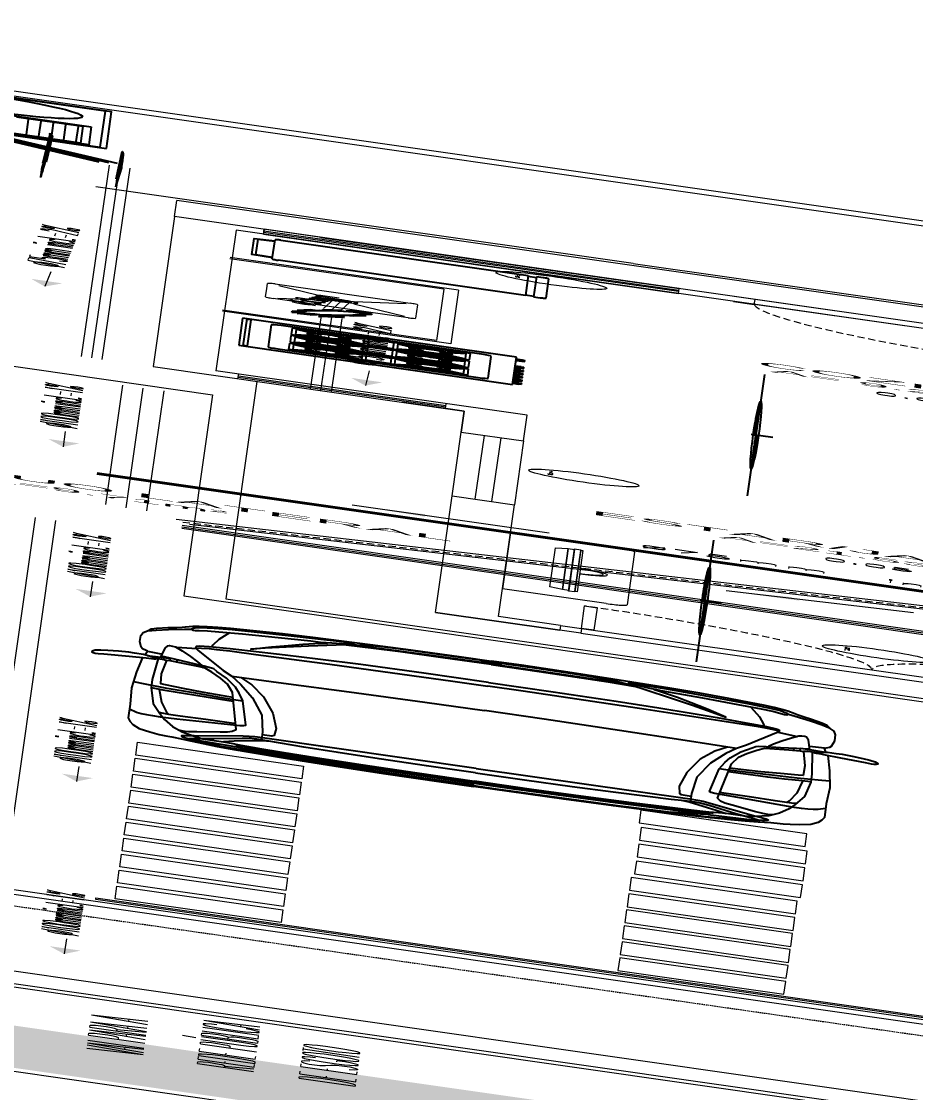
# Model space of a CAD drawing. Header units: millimetres. Extents: x -361192058 to 101130107379, y -14071650034 to 19218552450.
# Drawn here: x -135430.8 to -135304.1, y 44222.6 to 44374.5 of the extents above; entities that cross this region are included whole.
import ezdxf
from ezdxf.enums import TextEntityAlignment as Align

# ---------------------------------------------------------------- set-up
doc = ezdxf.new("R2010")
doc.units = ezdxf.units.MM
doc.header["$LTSCALE"] = 0.5
for name, pattern in [('CENTER2', [28.575, 19.05, -3.175, 3.175, -3.175]), ('HIDDEN', [0.375, 0.25, -0.125]), ('HIDDEN2', [0.1875, 0.125, -0.0625])]:
    doc.linetypes.add(name, pattern=pattern)
for name, color, linetype in [('02', 2, 'Continuous'), ('08', 8, 'Continuous'), ('ARCO', 7, 'HIDDEN2'), ('CONEXAO_ESGOTO', 7, 'Continuous'), ('DETALHE_CONEXAO_EG', 3, 'Continuous'), ('DIVERSOS', 4, 'Continuous'), ('ESQUADRIA', 3, 'Continuous'), ('ESQUADRIAS', 3, 'Continuous'), ('JANELAS_INTERNO', 2, 'Continuous'), ('MOBIL-I', 251, 'Continuous'), ('parede', 2, 'Continuous'), ('PISO', 8, 'Continuous'), ('PORTAS', 3, 'Continuous'), ('proj', 8, 'HIDDEN'), ('PROJEÇÃO', 8, 'HIDDEN2'), ('TEXTO2', 3, 'Continuous'), ('TUBULAÇÃO_ESGOTO', 6, 'Continuous'), ('TXT_0', 7, 'Continuous')]:
    doc.layers.add(name, color=color, linetype=linetype)
doc.styles.add('ADITIVOCAD', font='ROMANS.shx')
doc.styles.add('ROMANS', font='romans', dxfattribs={"height": 0.1})
doc.styles.add('SANSSERIF', font='sas_____.pfb', dxfattribs={"height": 1})
doc.styles.get("Standard").update_dxf_attribs({"font": 'txt.shx', "height": 0.12})

# ---------------------------------------------------------------- blocks, each defined once
blk = doc.blocks.new('top')
for points in [[(1324.7, 824.1), (1322.6, 845.5), (1324.1, 859.6), (1338.1, 883.9), (1359.5, 909.7), (1381.6, 926.7), (1409.7, 940), (1445.8, 946.6), (1473.1, 947.3), (1486.4, 943.6), (1493.1, 938.5), (1494.5, 931.8), (1484.2, 917.8), (1445.1, 857.3), (1421.5, 816.8), (1411.9, 810.1), (1410.8, 798.5), (1408.2, 795.7), (1399.1, 792.7), (1385.1, 794.7), (1367, 802.3), (1339.5, 814.8), (1324.7, 824.1)], [(585.6, 822.8), (509, 814.6), (457.4, 801.3), (396, 775.5), (350.6, 754.6), (321.3, 742.1), (291.3, 734.4), (243.8, 717), (212.2, 702.2), (186.4, 683.4), (163.3, 657.5), (141.7, 627.6), (108.9, 573.2), (76.1, 502.7), (52.4, 430.2), (21.6, 292.4), (7.7, 194.1), (0, 72), (0, 0)], [(1330.5, 820.5), (1210.6, 815.8), (1197.2, 819.4), (1155.1, 828.3), (1116.7, 831.9), (939.5, 837.3), (759.2, 837.1), (654.5, 832.6), (585.6, 822.8), (521.2, 802.2), (450.5, 773.6), (370.9, 736), (336, 719.1), (363.4, 715.3), (365.2, 709.9), (351.8, 701), (320.5, 681.3), (296.3, 653.6), (262.3, 597.2), (216.7, 511.4), (178.2, 433.6), (168.4, 410.3), (158.5, 396.9), (146.9, 383.5), (117.4, 360.2), (83.4, 331.6), (78, 330.7), (70, 332.5), (71.7, 339.7), (74.4, 366.5), (90.5, 417.5), (114.7, 481.9), (155.9, 570.4), (186.3, 623.2), (218.5, 666.1), (255.2, 699.2), (274.9, 705.4), (306.2, 715.3), (336, 719.1)], [(3057.7, 838.9), (3127.2, 821.5), (3147.1, 809.6), (3158, 796.7), (3162.9, 781.8), (3162.9, 763.9), (3150, 723.3), (3112.3, 632.9), (3082.5, 572.4), (3069.6, 563.5), (3048.8, 558.5), (2314.5, 573.7), (2088.9, 584.9), (1923.7, 596), (1692.7, 619.8), (1524.3, 645.2), (1460.7, 653.2), (1445.4, 659.3), (1417.5, 677.1), (1380.8, 711.7), (1336.2, 749.5), (1300.2, 781.2)], [(1426.7, 825.8), (1889.9, 835), (2403.5, 841.5), (2914.2, 838.9), (3336.5, 838.9), (3434.3, 833.8), (3520.6, 826), (3611.5, 809.1), (3673.3, 783.4), (3710.6, 760.2), (3723.5, 743.5), (3727.4, 729.4), (3731.2, 721.6), (3739, 713.9), (3772.4, 684.3), (3800.8, 653.4), (3825.2, 618.7), (3840.7, 587.8), (3861.3, 540.2), (3885.7, 454), (3906.3, 336.9), (3920.5, 217.2), (3930, 0)], [(2198.8, 838.9), (2219.8, 811.4), (2248.8, 761.4), (2278.5, 693.5), (2300.3, 630.2), (2310.5, 590.4), (2314.5, 573.7)], [(1210.6, 815.8), (1231.7, 779.6)], [(1339.5, 814.8), (1330.4, 781.9), (1332.8, 758.9)], [(1388.2, 794.2), (1388.7, 778.4), (1392.9, 773.7), (1405.6, 767.6)], [(1388.4, 788.2), (2055.6, 794.8), (2315.2, 794.8), (2786.9, 785), (3068.4, 765.5), (3232.7, 752.5), (3406.8, 731.4), (3532, 707), (3617.2, 674.1), (3650.7, 655.9), (3650.9, 605.9)], [(2308.5, 794.8), (2322.3, 766.3), (2336.8, 731.9), (2349.1, 691.9), (2360.2, 626.9), (2363.1, 596.3)], [(1330.4, 781.9), (1034.7, 775), (955.6, 769.8), (940.8, 765.5), (940.8, 758.5), (954.7, 750.7), (1046.8, 734.2), (1185.9, 712.5), (1313.6, 694.3), (1411.4, 682.9)], [(3484.3, 716.3), (3493.2, 709.4), (3495.1, 700.3), (3490.6, 691.9), (3458.6, 671.8), (3365.4, 617), (3333.3, 599.2), (3292.9, 588.4), (3218.1, 580.3), (2097.5, 601.3), (1866.8, 616), (1714.9, 634.5), (1569.2, 656.7), (1477.9, 674.1), (1460.3, 686.9), (1425.7, 731.8), (1405.6, 759.1), (1405.6, 767.6), (1844.1, 775.5), (2141.4, 774.5), (2156.9, 762.8), (2184.2, 720.1), (2214.3, 673.5), (2236.6, 618.1), (2243.5, 598.6)], [(2318, 775.1), (2711.1, 765.6), (2998.1, 750), (3046.7, 744.9)], [(3031, 768.1), (3042.3, 756.7), (3046.7, 744.9), (3046.7, 716.8), (3040.4, 655), (3032.3, 593.2), (3029.9, 583.8)], [(923.5, 700.4), (970.5, 747.9)], [(1405.6, 759.1), (1325.6, 758.9)], [(1343.6, 743.2), (1417.4, 743)], [(668.3, 0), (671.2, 156), (684.3, 307.6), (703.9, 410.8), (724.8, 489.2), (747, 551.9), (777.1, 621.2), (808, 671.5), (831.8, 695.3), (849.2, 702.6), (894.2, 703.6), (952.9, 697.1), (1464.5, 630.3), (1607.5, 608.3), (1587.7, 484), (1571.6, 325.7), (1556.9, 143.8), (1554.6, 0)], [(894.2, 703.6), (874.7, 689.7), (857.7, 670.8), (848.8, 653.1), (840.1, 621.1), (830.1, 559.1), (805.6, 381.2), (784.5, 84.7), (782.8, 0)], [(3362.3, 0), (3362.3, 514.7), (3366.5, 533.4), (3375.4, 546.8), (3393.3, 561.1), (3603, 676.8), (3642.8, 701.6), (3657.8, 706.9), (3667.5, 706.9), (3682.6, 705.1), (3706.5, 693.6), (3737.4, 668.9), (3790.5, 620.3), (3819.6, 593.8), (3839.1, 577.8), (3848.6, 569.4)], [(281.1, 628.3), (533.4, 651.7), (739.9, 663.8), (804.7, 666.1)], [(1411.4, 682.9), (1472.9, 677.8)], [(3501.2, 0), (3500.2, 118.2), (3494.8, 232.5), (3481.6, 331.3), (3462.3, 414.4), (3446.6, 470.9), (3432.2, 503.5), (3429.8, 527.5), (3433.4, 540.8), (3473.1, 562.5), (3603.2, 628.7), (3659.9, 661.2), (3698.4, 680.5), (3713.5, 688)], [(3763.4, 562.7), (3728.3, 676.2)], [(1607.5, 608.3), (1811.4, 584.7), (2173.6, 552), (2667.3, 524.3), (3185.4, 517.1), (3414.8, 517.1)], [(3435.8, 495.2), (3449.6, 514.1), (3498, 538.5), (3590.2, 580.9), (3650.9, 605.9), (3666.2, 587.4), (3682.1, 564), (3699.8, 522.2), (3717.7, 463.9), (3739.1, 378.4), (3753.3, 268.2), (3761.7, 138), (3761.7, 0)], [(3897.5, 0), (3896.9, 54.3), (3890.2, 224.3), (3876.5, 346.1), (3856.1, 444.4), (3833.6, 532.1), (3813.2, 595.4), (3809.6, 602.9)], [(25, 0), (25.9, 109.5), (31.8, 200.3), (39, 244.5), (50.2, 271.2), (63.8, 291.1), (82.8, 308.1), (126.5, 339.4), (200.4, 372.4), (346.6, 437.5), (474.8, 489.9), (601.3, 538.7), (691.6, 572.2), (528.4, 524.1), (411.9, 485.3), (307.9, 451.3), (206.6, 409.4), (169.2, 393.4)], [(1604, 586.4), (1781.8, 557.8), (2094, 526.2), (2562.6, 498.8), (3018.1, 485.8), (3235.9, 488.3), (3267.3, 493.3), (3267.3, 517.1)], [(3674.2, 575.7), (3698.1, 573.7), (3705.5, 570.7), (3721.5, 534.8), (3739.7, 477.6), (3755.3, 402.3), (3769.6, 326.9), (3778.7, 233.3), (3783.9, 155.4), (3783.9, 0)], [(3707.4, 566.3), (3747.8, 566), (3763.4, 562.7), (3781.2, 545), (3848.7, 473.2)], [(3763.4, 562.7), (3794.9, 439.7), (3812.5, 328), (3830.1, 95.9), (3832, 0)], [(3824.3, 499.1), (3779.1, 501.2)], [(87.8, 0), (92.6, 149), (103.5, 257.7), (113.7, 319.6), (119.5, 334.3)], [(113.7, 0), (114.5, 116.1), (121.5, 218.1), (132, 282.6), (146.6, 348.4)], [(585.6, -822.8), (509, -814.6), (457.4, -801.3), (396, -775.5), (350.6, -754.6), (321.3, -742.1), (291.3, -734.4), (243.8, -717), (212.2, -702.2), (186.4, -683.4), (163.3, -657.5), (141.7, -627.6), (108.9, -573.2), (76.1, -502.7), (52.4, -430.2), (21.6, -292.4), (7.7, -194.1), (0, -72), (0, 0)], [(25, 0), (25.9, -109.5), (31.8, -200.3), (39, -244.5), (50.2, -271.2), (63.8, -291.1), (82.8, -308.1), (126.5, -339.4), (200.4, -372.4), (346.6, -437.5), (474.8, -489.9), (601.3, -538.7), (691.6, -572.2), (528.4, -524.1), (411.9, -485.3), (307.9, -451.3), (206.6, -409.4), (169.2, -393.4)], [(87.8, 0), (92.6, -149), (103.5, -257.7), (113.7, -319.6), (119.5, -334.3)], [(113.7, 0), (114.5, -116.1), (121.5, -218.1), (132, -282.6), (146.6, -348.4)], [(668.3, 0), (671.2, -156), (684.3, -307.6), (703.9, -410.8), (724.8, -489.2), (747, -551.9), (777.1, -621.2), (808, -671.5), (831.8, -695.3), (849.2, -702.6), (894.2, -703.6), (952.9, -697.1), (1464.5, -630.3), (1607.5, -608.3), (1587.7, -484), (1571.6, -325.7), (1556.9, -143.8), (1554.6, 0)], [(894.2, -703.6), (874.7, -689.7), (857.7, -670.8), (848.8, -653.1), (840.1, -621.1), (830.1, -559.1), (805.6, -381.2), (784.5, -84.7), (782.8, 0)], [(1426.7, -825.8), (1889.9, -835), (2403.5, -841.5), (2914.2, -838.9), (3336.5, -838.9), (3434.3, -833.8), (3520.6, -826), (3611.5, -809.1), (3673.3, -783.4), (3710.6, -760.2), (3723.5, -743.5), (3727.4, -729.4), (3731.2, -721.6), (3739, -713.9), (3772.4, -684.3), (3800.8, -653.4), (3825.2, -618.7), (3840.7, -587.8), (3861.3, -540.2), (3885.7, -454), (3906.3, -336.9), (3920.5, -217.2), (3930, 0)], [(3362.3, 0), (3362.3, -514.7), (3366.5, -533.4), (3375.4, -546.8), (3393.3, -561.1), (3603, -676.8), (3642.8, -701.6), (3657.8, -706.9), (3667.5, -706.9), (3682.6, -705.1), (3706.5, -693.6), (3737.4, -668.9), (3790.5, -620.3), (3819.6, -593.8), (3839.1, -577.8), (3848.6, -569.4)], [(3501.2, 0), (3500.2, -118.2), (3494.8, -232.5), (3481.6, -331.3), (3462.3, -414.4), (3446.6, -470.9), (3432.2, -503.5), (3429.8, -527.5), (3433.4, -540.8), (3473.1, -562.5), (3603.2, -628.7), (3659.9, -661.2), (3698.4, -680.5), (3713.5, -688)], [(3435.8, -495.2), (3449.6, -514.1), (3498, -538.5), (3590.2, -580.9), (3650.9, -605.9), (3666.2, -587.4), (3682.1, -564), (3699.8, -522.2), (3717.7, -463.9), (3739.1, -378.4), (3753.3, -268.2), (3761.7, -138), (3761.7, 0)], [(3674.2, -575.7), (3698.1, -573.7), (3705.5, -570.7), (3721.5, -534.8), (3739.7, -477.6), (3755.3, -402.3), (3769.6, -326.9), (3778.7, -233.3), (3783.9, -155.4), (3783.9, 0)], [(3763.4, -562.7), (3794.9, -439.7), (3812.5, -328), (3830.1, -95.9), (3832, 0)], [(3897.5, 0), (3896.9, -54.3), (3890.2, -224.3), (3876.5, -346.1), (3856.1, -444.4), (3833.6, -532.1), (3813.2, -595.4), (3809.6, -602.9)], [(1330.5, -820.5), (1210.6, -815.8), (1197.2, -819.4), (1155.1, -828.3), (1116.7, -831.9), (939.5, -837.3), (759.2, -837.1), (654.5, -832.6), (585.6, -822.8), (521.2, -802.2), (450.5, -773.6), (370.9, -736), (336, -719.1), (363.4, -715.3), (365.2, -709.9), (351.8, -701), (320.5, -681.3), (296.3, -653.6), (262.3, -597.2), (216.7, -511.4), (178.2, -433.6), (168.4, -410.3), (158.5, -396.9), (146.9, -383.5), (117.4, -360.2), (83.4, -331.6), (78, -330.7), (70, -332.5), (71.7, -339.7), (74.4, -366.5), (90.5, -417.5), (114.7, -481.9), (155.9, -570.4), (186.3, -623.2), (218.5, -666.1), (255.2, -699.2), (274.9, -705.4), (306.2, -715.3), (336, -719.1)], [(3707.4, -566.3), (3747.8, -566), (3763.4, -562.7), (3781.2, -545), (3848.7, -473.2)], [(1604, -586.4), (1781.8, -557.8), (2094, -526.2), (2562.6, -498.8), (3018.1, -485.8), (3235.9, -488.3), (3267.3, -493.3), (3267.3, -517.1)], [(3824.3, -499.1), (3779.1, -501.2)], [(1607.5, -608.3), (1811.4, -584.7), (2173.6, -552), (2667.3, -524.3), (3185.4, -517.1), (3414.8, -517.1)], [(3057.7, -838.9), (3127.2, -821.5), (3147.1, -809.6), (3158, -796.7), (3162.9, -781.8), (3162.9, -763.9), (3150, -723.3), (3112.3, -632.9), (3082.5, -572.4), (3069.6, -563.5), (3048.8, -558.5), (2314.5, -573.7), (2088.9, -584.9), (1923.7, -596), (1692.7, -619.8), (1524.3, -645.2), (1460.7, -653.2), (1445.4, -659.3), (1417.5, -677.1), (1380.8, -711.7), (1336.2, -749.5), (1300.2, -781.2)], [(3484.3, -716.3), (3493.2, -709.4), (3495.1, -700.3), (3490.6, -691.9), (3458.6, -671.8), (3365.4, -617), (3333.3, -599.2), (3292.9, -588.4), (3218.1, -580.3), (2097.5, -601.3), (1866.8, -616), (1714.9, -634.5), (1569.2, -656.7), (1477.9, -674.1), (1460.3, -686.9), (1425.7, -731.8), (1405.6, -759.1), (1405.6, -767.6), (1844.1, -775.5), (2141.4, -774.5), (2156.9, -762.8), (2184.2, -720.1), (2214.3, -673.5), (2236.6, -618.1), (2243.5, -598.6)], [(2198.8, -838.9), (2219.8, -811.4), (2248.8, -761.4), (2278.5, -693.5), (2300.3, -630.2), (2310.5, -590.4), (2314.5, -573.7)], [(3031, -768.1), (3042.3, -756.7), (3046.7, -744.9), (3046.7, -716.8), (3040.4, -655), (3032.3, -593.2), (3029.9, -583.8)], [(3763.4, -562.7), (3728.3, -676.2)], [(1388.4, -788.2), (2055.6, -794.8), (2315.2, -794.8), (2786.9, -785), (3068.4, -765.5), (3232.7, -752.5), (3406.8, -731.4), (3532, -707), (3617.2, -674.1), (3650.7, -655.9), (3650.9, -605.9)], [(2308.5, -794.8), (2322.3, -766.3), (2336.8, -731.9), (2349.1, -691.9), (2360.2, -626.9), (2363.1, -596.3)], [(281.1, -628.3), (533.4, -651.7), (739.9, -663.8), (804.7, -666.1)], [(1330.4, -781.9), (1034.7, -775), (955.6, -769.8), (940.8, -765.5), (940.8, -758.5), (954.7, -750.7), (1046.8, -734.2), (1185.9, -712.5), (1313.6, -694.3), (1411.4, -682.9)], [(1411.4, -682.9), (1472.9, -677.8)], [(923.5, -700.4), (970.5, -747.9)], [(1405.6, -759.1), (1325.6, -758.9)], [(1339.5, -814.8), (1330.4, -781.9), (1332.8, -758.9)], [(1343.6, -743.2), (1417.4, -743)], [(2318, -775.1), (2711.1, -765.6), (2998.1, -750), (3046.7, -744.9)], [(1210.6, -815.8), (1231.7, -779.6)], [(1388.2, -794.2), (1388.7, -778.4), (1392.9, -773.7), (1405.6, -767.6)], [(1324.7, -824.1), (1322.6, -845.5), (1324.1, -859.6), (1338.1, -883.9), (1359.5, -909.7), (1381.6, -926.7), (1409.7, -940), (1445.8, -946.6), (1473.1, -947.3), (1486.4, -943.6), (1493.1, -938.5), (1494.5, -931.8), (1484.2, -917.8), (1445.1, -857.3), (1421.5, -816.8), (1411.9, -810.1), (1410.8, -798.5), (1408.2, -795.7), (1399.1, -792.7), (1385.1, -794.7), (1367, -802.3), (1339.5, -814.8), (1324.7, -824.1)]]:
    blk.add_lwpolyline(points)
for start, end in [(0, 180), (180, 0)]:
    blk.add_arc((56.9, 0), 23.5, start, end)
blk = doc.blocks.new('fiat')
at = {"color": 1}
blk.add_blockref('top', (-0.2, 0), dxfattribs=at)
blk = doc.blocks.new('ADC_MCOZ_03')
for p, q in [((-0.2944, -0.66), (-0.2944, -0.68)), ((0.2944, -0.66), (0.2944, -0.68))]:
    blk.add_line(p, q)
for points in [[(-0.2625, -0.05), (-0.2525, 0), (0.2525, 0), (0.2625, -0.05)], [(-0.2523, -0.05), (-0.2443, -0.01), (0.2443, -0.01), (0.2523, -0.05)]]:
    blk.add_lwpolyline(points)
for points in [[(0.2984, -0.05, -0.414214), (0.3125, -0.0641), (0.3125, -0.66), (-0.3125, -0.66), (-0.3125, -0.0641, -0.414214), (-0.2984, -0.05)], [(-0.3125, -0.68), (-0.3125, -0.6959, 0.414214), (-0.2984, -0.71), (0.2984, -0.71, 0.414214), (0.3125, -0.6959), (0.3125, -0.68)]]:
    blk.add_lwpolyline(points, format="xyb", close=True)
blk = doc.blocks.new('ADC_MCOZ_19')
for p, q in [((-0.425, 0), (-0.425, -0.66)), ((0.425, 0), (-0.425, 0)), ((0.425, -0.66), (0.425, 0)), ((0.425, -0.01), (-0.425, -0.01)), ((-0.405, -0.01), (-0.405, -0.02)), ((0.405, -0.02), (-0.405, -0.02)), ((0.405, -0.02), (0.405, -0.01)), ((0.3416, -0.07), (-0.3416, -0.07)), ((-0.365, -0.0934), (-0.365, -0.5766)), ((0.365, -0.5766), (0.365, -0.0934)), ((-0.3382, -0.55), (-0.3382, -0.12)), ((-0.3382, -0.12), (-0.1382, -0.12)), ((-0.1382, -0.12), (-0.1382, -0.55)), ((-0.1, -0.12), (-0.1, -0.55)), ((0.1, -0.12), (-0.1, -0.12)), ((0.1, -0.55), (0.1, -0.12)), ((0.1382, -0.12), (0.1382, -0.55)), ((0.3382, -0.12), (0.1382, -0.12)), ((0.3382, -0.55), (0.3382, -0.12)), ((-0.3282, -0.2885), (-0.3282, -0.1365)), ((-0.3282, -0.1365), (-0.271, -0.1919)), ((-0.3203, -0.13), (-0.2648, -0.184)), ((-0.3203, -0.13), (-0.156, -0.13)), ((-0.156, -0.13), (-0.2132, -0.1854)), ((-0.1482, -0.1365), (-0.2074, -0.1936)), ((-0.1482, -0.1365), (-0.1482, -0.2885)), ((-0.09, -0.1365), (-0.09, -0.2885)), ((-0.09, -0.1365), (-0.0308, -0.1936)), ((-0.0821, -0.13), (-0.025, -0.1854)), ((0.0821, -0.13), (-0.0821, -0.13)), ((0.0821, -0.13), (0.0267, -0.184)), ((0.09, -0.1365), (0.0329, -0.1919)), ((0.09, -0.2885), (0.09, -0.1365)), ((0.1482, -0.1365), (0.2074, -0.1936)), ((0.1482, -0.1365), (0.1482, -0.2885)), ((0.156, -0.13), (0.2132, -0.1854)), ((0.3203, -0.13), (0.156, -0.13)), ((0.3203, -0.13), (0.2648, -0.184)), ((0.3282, -0.1365), (0.271, -0.1919)), ((0.3282, -0.2885), (0.3282, -0.1365)), ((-0.2091, -0.23), (-0.1482, -0.2885)), ((-0.0291, -0.23), (-0.09, -0.2885)), ((0.2091, -0.23), (0.1482, -0.2885)), ((-0.2692, -0.2316), (-0.3282, -0.2885)), ((-0.2622, -0.2389), (-0.3203, -0.295)), ((-0.2156, -0.2376), (-0.156, -0.295)), ((-0.0226, -0.2376), (-0.0821, -0.295)), ((0.0241, -0.2389), (0.0821, -0.295)), ((0.031, -0.2316), (0.09, -0.2885)), ((0.2156, -0.2376), (0.156, -0.295)), ((0.2622, -0.2389), (0.3203, -0.295)), ((0.2692, -0.2316), (0.3282, -0.2885)), ((-0.3282, -0.305), (-0.1482, -0.305)), ((-0.3282, -0.365), (-0.3282, -0.305)), ((-0.156, -0.295), (-0.3203, -0.295)), ((-0.1482, -0.305), (-0.1482, -0.365)), ((0.09, -0.305), (-0.09, -0.305)), ((-0.09, -0.305), (-0.09, -0.365)), ((-0.0821, -0.295), (0.0821, -0.295)), ((0.09, -0.365), (0.09, -0.305)), ((0.1482, -0.305), (0.1482, -0.365)), ((0.3282, -0.305), (0.1482, -0.305)), ((0.156, -0.295), (0.3203, -0.295)), ((0.3282, -0.365), (0.3282, -0.305)), ((-0.3282, -0.365), (-0.1482, -0.365)), ((-0.3282, -0.3815), (-0.271, -0.4369)), ((-0.3282, -0.5335), (-0.3282, -0.3815)), ((-0.3203, -0.375), (-0.2648, -0.429)), ((-0.3203, -0.375), (-0.156, -0.375)), ((-0.156, -0.375), (-0.2132, -0.4304)), ((-0.1482, -0.3815), (-0.2074, -0.4386)), ((-0.1482, -0.3815), (-0.1482, -0.5335)), ((0.09, -0.365), (-0.09, -0.365)), ((-0.09, -0.3815), (-0.0308, -0.4386)), ((-0.09, -0.3815), (-0.09, -0.5335)), ((0.0821, -0.375), (-0.0821, -0.375)), ((-0.0821, -0.375), (-0.025, -0.4304)), ((0.0821, -0.375), (0.0267, -0.429)), ((0.09, -0.3815), (0.0329, -0.4369)), ((0.09, -0.5335), (0.09, -0.3815)), ((0.3282, -0.365), (0.1482, -0.365)), ((0.1482, -0.3815), (0.1482, -0.5335)), ((0.1482, -0.3815), (0.2074, -0.4386)), ((0.156, -0.375), (0.2132, -0.4304)), ((0.3203, -0.375), (0.156, -0.375)), ((0.3203, -0.375), (0.2648, -0.429)), ((0.3282, -0.3815), (0.271, -0.4369)), ((0.3282, -0.5335), (0.3282, -0.3815)), ((-0.2692, -0.4766), (-0.3282, -0.5335)), ((-0.2622, -0.4839), (-0.3203, -0.54)), ((-0.2156, -0.4826), (-0.156, -0.54)), ((-0.2091, -0.475), (-0.1482, -0.5335)), ((-0.0291, -0.475), (-0.09, -0.5335)), ((-0.0226, -0.4826), (-0.0821, -0.54)), ((0.0241, -0.4839), (0.0821, -0.54)), ((0.031, -0.4766), (0.09, -0.5335)), ((0.2091, -0.475), (0.1482, -0.5335)), ((0.2156, -0.4826), (0.156, -0.54)), ((0.2622, -0.4839), (0.3203, -0.54)), ((0.2692, -0.4766), (0.3282, -0.5335)), ((-0.1382, -0.55), (-0.3382, -0.55)), ((-0.156, -0.54), (-0.3203, -0.54)), ((-0.1, -0.55), (0.1, -0.55)), ((-0.0821, -0.54), (0.0821, -0.54)), ((0.1382, -0.55), (0.3382, -0.55)), ((0.156, -0.54), (0.3203, -0.54)), ((-0.3416, -0.6), (0.3416, -0.6)), ((-0.425, -0.66), (0.425, -0.66)), ((-0.3899, -0.66), (-0.3899, -0.674)), ((-0.3409, -0.66), (-0.3409, -0.674)), ((-0.2899, -0.66), (-0.2899, -0.674)), ((-0.2409, -0.66), (-0.2409, -0.674)), ((-0.1899, -0.66), (-0.1899, -0.674)), ((-0.1409, -0.66), (-0.1409, -0.674)), ((-0.0899, -0.66), (-0.0899, -0.674)), ((-0.0409, -0.66), (-0.0409, -0.674)), ((0.0101, -0.66), (0.0101, -0.674)), ((0.0591, -0.66), (0.0591, -0.674)), ((0.1101, -0.66), (0.1101, -0.674)), ((0.1591, -0.66), (0.1591, -0.674)), ((0.3241, -0.66), (0.3241, -0.674)), ((0.3731, -0.66), (0.3731, -0.674)), ((-0.3899, -0.674), (-0.3829, -0.674)), ((-0.3829, -0.674), (-0.3829, -0.681)), ((-0.3829, -0.681), (-0.3479, -0.681)), ((-0.3479, -0.674), (-0.3479, -0.681)), ((-0.3479, -0.674), (-0.3409, -0.674)), ((-0.2899, -0.674), (-0.2829, -0.674)), ((-0.2829, -0.674), (-0.2829, -0.681)), ((-0.2829, -0.681), (-0.2479, -0.681)), ((-0.2479, -0.674), (-0.2479, -0.681)), ((-0.2479, -0.674), (-0.2409, -0.674)), ((-0.1899, -0.674), (-0.1829, -0.674)), ((-0.1829, -0.674), (-0.1829, -0.681)), ((-0.1829, -0.681), (-0.1479, -0.681)), ((-0.1479, -0.674), (-0.1479, -0.681)), ((-0.1479, -0.674), (-0.1409, -0.674)), ((-0.0899, -0.674), (-0.0829, -0.674)), ((-0.0829, -0.674), (-0.0829, -0.681)), ((-0.0829, -0.681), (-0.0479, -0.681)), ((-0.0479, -0.674), (-0.0479, -0.681)), ((-0.0479, -0.674), (-0.0409, -0.674)), ((0.0101, -0.674), (0.0171, -0.674)), ((0.0171, -0.674), (0.0171, -0.681)), ((0.0171, -0.681), (0.0521, -0.681)), ((0.0521, -0.674), (0.0521, -0.681)), ((0.0521, -0.674), (0.0591, -0.674)), ((0.1101, -0.674), (0.1171, -0.674)), ((0.1171, -0.674), (0.1171, -0.681)), ((0.1171, -0.681), (0.1521, -0.681)), ((0.1521, -0.674), (0.1521, -0.681)), ((0.1521, -0.674), (0.1591, -0.674)), ((0.3241, -0.674), (0.3311, -0.674)), ((0.3311, -0.674), (0.3311, -0.681)), ((0.3311, -0.681), (0.3661, -0.681)), ((0.3661, -0.674), (0.3661, -0.681)), ((0.3661, -0.674), (0.3731, -0.674))]:
    blk.add_line(p, q)
for centre, radius, start, end in [((-0.3416, -0.0934), 0.0234, 90, 180), ((0.3416, -0.0934), 0.0234, 360, 90), ((-0.2397, -0.2103), 0.0525, 42.0892, 135.793), ((-0.2397, -0.2103), 0.0442, 42.5726, 134.909), ((0.0015, -0.2103), 0.0525, 44.207, 137.9108), ((0.0015, -0.2103), 0.0442, 45.091, 137.4274), ((0.2397, -0.2103), 0.0525, 44.207, 137.9108), ((0.2397, -0.2103), 0.0442, 45.091, 137.4274), ((-0.2397, -0.2103), 0.0525, 146.7284, 216.956), ((-0.2397, -0.2103), 0.0442, 147.9107, 216.4727), ((-0.2397, -0.2103), 0.0364, 133.7108, 149.5156), ((-0.2397, -0.2103), 0.0364, 27.382, 43.227), ((-0.2397, -0.2103), 0.0442, 326.0457, 29.5488), ((-0.2397, -0.2103), 0.0525, 325.1618, 31.1407), ((0.0015, -0.2103), 0.0525, 148.8593, 214.8382), ((0.0015, -0.2103), 0.0442, 150.4512, 213.9543), ((0.0015, -0.2103), 0.0364, 136.773, 152.618), ((0.0015, -0.2103), 0.0364, 30.4844, 46.2892), ((0.0015, -0.2103), 0.0442, 323.5273, 32.0893), ((0.0015, -0.2103), 0.0525, 323.044, 33.2716), ((0.2397, -0.2103), 0.0525, 148.8593, 214.8382), ((0.2397, -0.2103), 0.0442, 150.4512, 213.9543), ((0.2397, -0.2103), 0.0364, 136.773, 152.618), ((0.2397, -0.2103), 0.0364, 30.4844, 46.2892), ((0.2397, -0.2103), 0.0442, 323.5273, 32.0893), ((0.2397, -0.2103), 0.0525, 323.044, 33.2716), ((-0.2397, -0.2103), 0.0364, 311.4391, 327.244), ((0.0015, -0.2103), 0.0364, 212.756, 228.5609), ((0.2397, -0.2103), 0.0364, 212.756, 228.5609), ((-0.2397, -0.2103), 0.0525, 227.9045, 314.2264), ((-0.2397, -0.2103), 0.0364, 215.8183, 231.6632), ((-0.2397, -0.2103), 0.0442, 229.4965, 313.0441), ((0.0015, -0.2103), 0.0525, 225.7736, 312.0955), ((0.0015, -0.2103), 0.0442, 226.9559, 310.5035), ((0.0015, -0.2103), 0.0364, 308.3368, 324.1817), ((0.2397, -0.2103), 0.0525, 225.7736, 312.0955), ((0.2397, -0.2103), 0.0442, 226.9559, 310.5035), ((0.2397, -0.2103), 0.0364, 308.3368, 324.1817), ((-0.2397, -0.4553), 0.0525, 42.0892, 135.793), ((0.0015, -0.4553), 0.0525, 44.207, 137.9108), ((0.2397, -0.4553), 0.0525, 44.207, 137.9108), ((-0.2397, -0.4553), 0.0525, 146.7284, 216.956), ((-0.2397, -0.4553), 0.0442, 147.9107, 216.4727), ((-0.2397, -0.4553), 0.0364, 133.7108, 149.5156), ((-0.2397, -0.4553), 0.0442, 42.5726, 134.909), ((-0.2397, -0.4553), 0.0364, 27.382, 43.227), ((-0.2397, -0.4553), 0.0442, 326.0457, 29.5488), ((-0.2397, -0.4553), 0.0525, 325.1618, 31.1407), ((0.0015, -0.4553), 0.0525, 148.8593, 214.8382), ((0.0015, -0.4553), 0.0442, 150.4512, 213.9543), ((0.0015, -0.4553), 0.0442, 45.091, 137.4274), ((0.0015, -0.4553), 0.0364, 136.773, 152.618), ((0.0015, -0.4553), 0.0364, 30.4844, 46.2892), ((0.0015, -0.4553), 0.0442, 323.5273, 32.0893), ((0.0015, -0.4553), 0.0525, 323.044, 33.2716), ((0.2397, -0.4553), 0.0525, 148.8593, 214.8382), ((0.2397, -0.4553), 0.0442, 150.4512, 213.9543), ((0.2397, -0.4553), 0.0442, 45.091, 137.4274), ((0.2397, -0.4553), 0.0364, 136.773, 152.618), ((0.2397, -0.4553), 0.0364, 30.4844, 46.2892), ((0.2397, -0.4553), 0.0442, 323.5273, 32.0893), ((0.2397, -0.4553), 0.0525, 323.044, 33.2716), ((-0.2397, -0.4553), 0.0364, 215.8183, 231.6632), ((-0.2397, -0.4553), 0.0364, 311.4391, 327.244), ((0.0015, -0.4553), 0.0364, 212.756, 228.5609), ((0.0015, -0.4553), 0.0364, 308.3368, 324.1817), ((0.2397, -0.4553), 0.0364, 212.756, 228.5609), ((0.2397, -0.4553), 0.0364, 308.3368, 324.1817), ((-0.2397, -0.4553), 0.0525, 227.9045, 314.2264), ((-0.2397, -0.4553), 0.0442, 229.4965, 313.0441), ((0.0015, -0.4553), 0.0525, 225.7736, 312.0955), ((0.0015, -0.4553), 0.0442, 226.9559, 310.5035), ((0.2397, -0.4553), 0.0525, 225.7736, 312.0955), ((0.2397, -0.4553), 0.0442, 226.9559, 310.5035), ((-0.3416, -0.5766), 0.0234, 180, 270), ((0.3416, -0.5766), 0.0234, 270, 360)]:
    blk.add_arc(centre, radius, start, end)
blk = doc.blocks.new('Adc_nivelpl')
h = blk.add_hatch()
h.set_pattern_fill('_U', color=256, scale=0.005, angle=45, style=0, double=1)
h.set_pattern_definition([(45, (-5.8772514, -3.5161936), (-0.003535534, 0.003535534), []), (135, (-5.8772514, -3.5161936), (-0.003535534, -0.003535534), [])])
h.paths.add_polyline_path([(0.1954, -0.0865, 0.414214), (0.0865, -0.1954), (0.1954, -0.1954)])
h.paths.add_polyline_path([(0.1954, -0.1954), (0.1954, -0.3043, 0.414214), (0.3043, -0.1954)])
for p, q in [((0.1954, 0), (0.1954, -0.3908)), ((0.8958, -0.1954), (0, -0.1954))]:
    blk.add_line(p, q)
blk.add_circle((0.1954, -0.1954), 0.1089)
at = {"flags": 8}
blk.add_attdef('NIVEL', (0.3642, -0.1501), '', height=0.1, dxfattribs=at)
blk = doc.blocks.new('Ads_egD_cxs150x150x50-p')
for p, q in [((-0.0825, 0.0514), (-0.0514, 0.0825)), ((-0.0514, 0.0825), (-0.0343, 0.0655)), ((-0.022, 0.0947), (-0.022, 0.0706)), ((-0.022, 0.0947), (0.022, 0.0947)), ((0.022, 0.0947), (0.022, 0.0706)), ((0.0514, 0.0825), (0.0343, 0.0655)), ((0.0514, 0.0825), (0.0825, 0.0514)), ((-0.0825, 0.0514), (-0.0655, 0.0343)), ((0.0825, 0.0514), (0.0655, 0.0343)), ((0.1124, 0.0268), (0.069, 0.0268)), ((0.1124, 0.0287), (0.1124, -0.0287)), ((0.1175, 0.0312), (0.1148, 0.0312)), ((0.12, 0.0287), (0.12, -0.0287)), ((0.1269, 0.0268), (0.12, 0.0268)), ((0.1269, 0.0268), (0.1269, -0.0268)), ((-0.0947, 0.022), (-0.0706, 0.022)), ((-0.0947, -0.022), (-0.0947, 0.022)), ((-0.0947, -0.022), (-0.0706, -0.022)), ((-0.0825, -0.0514), (-0.0655, -0.0343)), ((0.0825, -0.0514), (0.0655, -0.0343)), ((0.1124, -0.0268), (0.069, -0.0268)), ((0.1175, -0.0312), (0.1148, -0.0312)), ((0.1269, -0.0268), (0.12, -0.0268)), ((-0.0514, -0.0825), (-0.0825, -0.0514)), ((-0.0514, -0.0825), (-0.0343, -0.0655)), ((-0.022, -0.0947), (-0.022, -0.0706)), ((0.022, -0.0947), (0.022, -0.0706)), ((0.0514, -0.0825), (0.0343, -0.0655)), ((0.0825, -0.0514), (0.0514, -0.0825)), ((0.022, -0.0947), (-0.022, -0.0947))]:
    blk.add_line(p, q)
for radius in [0.074, 0.072]:
    blk.add_circle((0, 0), radius)
for centre, start, end in [((0.1148, 0.0287), 90, 180), ((0.1175, 0.0287), 360, 90), ((0.1148, -0.0287), 180, 270), ((0.1175, -0.0287), 270, 0)]:
    blk.add_arc(centre, 0.00245, start, end)
blk = doc.blocks.new('Ads_egD_js100x50-p')
for p, q in [((0.0823, 0.0498), (-0.0125, 0.0498)), ((-0.0125, 0.0498), (-0.0125, -0.0498)), ((0.087, 0.0535), (0.0823, 0.0498)), ((0.0823, 0.0498), (0.0823, -0.05)), ((0.087, 0.0535), (0.087, -0.0517)), ((0.087, 0.0535), (0.1174, 0.0535)), ((0.1174, 0.0532), (0.1174, -0.0532)), ((0.1207, 0.0565), (0.1266, 0.0565)), ((0.1298, 0.0535), (0.1361, 0.0535)), ((0.1298, 0.0532), (0.1298, -0.0532)), ((0.1361, 0.0535), (0.1361, -0.0535)), ((0.0147, -0.0498), (0.0279, -0.0365)), ((0.0937, -0.0541), (0.038, -0.0342)), ((0.0147, -0.0498), (-0.0125, -0.0498)), ((0.0511, -0.0862), (0.0147, -0.0498)), ((0.0859, -0.0513), (0.0511, -0.0862)), ((0.0887, -0.0523), (0.0515, -0.0895)), ((0.0626, -0.1008), (0.1008, -0.0626)), ((0.068, -0.1062), (0.1062, -0.068)), ((0.0712, -0.1092), (0.1092, -0.0712)), ((0.1007, -0.0627), (0.0939, -0.056)), ((0.095, -0.0535), (0.1174, -0.0535)), ((0.1062, -0.0649), (0.1039, -0.0626)), ((0.1092, -0.0712), (0.1061, -0.0681)), ((0.1207, -0.0565), (0.1266, -0.0565)), ((0.1298, -0.0535), (0.1361, -0.0535)), ((0.0511, -0.0862), (0.0515, -0.0895)), ((0.0627, -0.1007), (0.0515, -0.0895)), ((0.0649, -0.1062), (0.0626, -0.1039)), ((0.0712, -0.1092), (0.0681, -0.1061))]:
    blk.add_line(p, q)
for centre, radius, start, end in [((0.1207, 0.0532), 0.00327, 90, 180), ((0.1266, 0.0532), 0.00327, 360, 90), ((0.0348, -0.0433), 0.00967, 70.3419, 135.1365), ((0.095, -0.0549), 0.00147, 90, 225), ((0.1023, -0.0641), 0.00219, 45, 135), ((0.1046, -0.0664), 0.00219, 315, 45), ((0.1207, -0.0532), 0.00327, 180, 270), ((0.1266, -0.0532), 0.00327, 270, 0), ((0.0641, -0.1023), 0.00219, 135, 225), ((0.0664, -0.1046), 0.00219, 225, 315)]:
    blk.add_arc(centre, radius, start, end)
blk = doc.blocks.new('Ads_egD_45j40-p')
for p, q in [((0.0088, 0.0214), (0.0077, 0.0202)), ((0.0077, -0.0185), (0.0077, 0.0202)), ((0.0216, 0.0214), (0.0088, 0.0214)), ((0.0088, 0.0214), (0.0088, -0.0214)), ((0.023, 0.0223), (0.0216, 0.0214)), ((0.0216, 0.0214), (0.0216, -0.0214)), ((0.0269, 0.0223), (0.023, 0.0223)), ((0.023, 0.0223), (0.023, -0.0223)), ((0.0269, -0.0223), (0.0269, 0.0223)), ((-0.0321, -0.0005), (-0.0302, 0.0001)), ((-0.0302, 0.0001), (-0.0214, 0.0088)), ((0.0001, -0.0302), (-0.0302, 0.0001)), ((0.0088, -0.0214), (-0.0214, 0.0088)), ((-0.0214, 0.0088), (-0.0197, 0.0088)), ((-0.0197, 0.0088), (0.0077, -0.0185)), ((-0.0349, -0.0033), (-0.0321, -0.0005)), ((-0.0033, -0.0349), (-0.0349, -0.0033)), ((-0.0005, -0.0321), (-0.0321, -0.0005)), ((-0.0033, -0.0349), (-0.0005, -0.0321)), ((-0.0005, -0.0321), (0.0001, -0.0302)), ((0.0001, -0.0302), (0.0088, -0.0214)), ((0.0077, -0.0185), (0.0088, -0.0214)), ((0.0216, -0.0214), (0.0088, -0.0214)), ((0.023, -0.0223), (0.0216, -0.0214)), ((0.0269, -0.0223), (0.023, -0.0223))]:
    blk.add_line(p, q)
blk.add_arc((0.0151, -0.0364), 0.0572, 97.4168, 127.5832)
blk = doc.blocks.new('APROVADO QUADRA 21.2 MBVII')
for p, q in [((4767.0663, 2442.7189), (4767.5304, 2442.7189)), ((4767.0663, 2442.6889), (4767.5304, 2442.6889)), ((4767.0663, 2442.6589), (4767.5304, 2442.6589)), ((4767.0663, 2442.6289), (4767.5304, 2442.6289)), ((4767.0663, 2442.5989), (4767.5304, 2442.5989))]:
    blk.add_line(p, q)
for points in [[(4766.9842, 2442.5255), (4768.1342, 2442.5255), (4768.1342, 2443.1255), (4766.9842, 2443.1255)], [(4768.1192, 2443.1105), (4766.9992, 2443.1105), (4766.9992, 2442.5405), (4768.1192, 2442.5405)]]:
    blk.add_lwpolyline(points, close=True)
blk.add_lwpolyline([(4767.015, 2442.9843, -0.153737), (4767.0302, 2443.0056, -0.338906), (4767.5666, 2443.0056, -0.256007), (4767.5804, 2442.9804), (4767.5804, 2442.5684), (4767.015, 2442.5684)], format="xyb", close=True)
blk.add_lwpolyline([(4767.5604, 2442.7489), (4767.5604, 2442.5884), (4767.035, 2442.5884), (4767.035, 2442.7489, -0.125189)], format="xyb")
blk.add_circle((4767.8542, 2442.8428), 0.25)
at = {"layer": '02', "color": 6}
for p, q in [((4766.5278, 2442.5377), (4766.9546, 2442.9017)), ((4766.5723, 2442.4942), (4766.9925, 2442.8638))]:
    blk.add_line(p, q, dxfattribs=at)
at = {"layer": '02', "color": 8}
blk.add_line((4766.5506, 2442.5152), (4766.9736, 2442.8827), dxfattribs=at)
at = {"layer": '02', "color": 8, "lineweight": 18}
for p, q in [((4765.1953, 2442.3416), (4760.4953, 2442.3416)), ((4765.1953, 2436.4416), (4765.1953, 2442.3416)), ((4765.1953, 2442.3416), (4765.6953, 2442.3416)), ((4765.6953, 2436.4416), (4765.6953, 2442.3416)), ((4765.0453, 2442.1916), (4760.6453, 2442.1916)), ((4765.0453, 2440.0916), (4765.0453, 2442.1916)), ((4760.4953, 2442.1371), (4760.6453, 2442.1367)), ((4765.045, 2442.1258), (4765.045, 2441.1258)), ((4765.1953, 2442.1258), (4765.045, 2442.1258)), ((4765.1953, 2441.1258), (4765.1953, 2442.1258)), ((4760.4937, 2441.6371), (4760.6437, 2441.6367)), ((4765.045, 2441.1258), (4765.1953, 2441.1258))]:
    blk.add_line(p, q, dxfattribs=at)
at = {"layer": '02', "lineweight": 18}
blk.add_lwpolyline([(4738.2722, 2433.8925), (4799.4722, 2433.8925), (4799.4722, 2478.4425), (4738.2722, 2478.4425)], close=True, dxfattribs=at)
at = {"layer": '02', "lineweight": 18, "const_width": 0.1}
blk.add_lwpolyline([(4739.0222, 2434.6425), (4798.7222, 2434.6425), (4798.7222, 2477.6925), (4739.0222, 2477.6925)], close=True, dxfattribs=at)
at = {"layer": '08', "color": 8, "linetype": 'HIDDEN2', "lineweight": 18, "ltscale": 0.2}
blk.add_line((4743.3453, 2443.1416), (4743.3453, 2436.4416), dxfattribs=at)
at = {"layer": '08', "color": 8, "lineweight": 18}
for p, q in [((4743.6953, 2439.5578), (4743.6953, 2442.6078)), ((4743.8453, 2442.6078), (4743.8453, 2439.5578))]:
    blk.add_line(p, q, dxfattribs=at)
blk.add_lwpolyline([(4740.8453, 2443.1416), (4741.3453, 2442.6416), (4741.3453, 2439.5416), (4740.8453, 2439.0416)], dxfattribs=at)
for points in [[(4744.0025, 2442.2513), (4744.4025, 2442.2513), (4744.4025, 2441.8513), (4744.0025, 2441.8513)], [(4744.5025, 2442.2513), (4744.9025, 2442.2513), (4744.9025, 2441.8513), (4744.5025, 2441.8513)], [(4745.0025, 2442.2513), (4745.4025, 2442.2513), (4745.4025, 2441.8513), (4745.0025, 2441.8513)], [(4745.5025, 2442.2513), (4745.9025, 2442.2513), (4745.9025, 2441.8513), (4745.5025, 2441.8513)], [(4746.0025, 2442.2513), (4746.4025, 2442.2513), (4746.4025, 2441.8513), (4746.0025, 2441.8513)], [(4746.5025, 2442.2513), (4746.9025, 2442.2513), (4746.9025, 2441.8513), (4746.5025, 2441.8513)], [(4747.0025, 2442.2513), (4747.4025, 2442.2513), (4747.4025, 2441.8513), (4747.0025, 2441.8513)], [(4747.5025, 2442.2513), (4747.9025, 2442.2513), (4747.9025, 2441.8513), (4747.5025, 2441.8513)], [(4748.0025, 2442.2513), (4748.4025, 2442.2513), (4748.4025, 2441.8513), (4748.0025, 2441.8513)], [(4748.5025, 2442.2513), (4748.9025, 2442.2513), (4748.9025, 2441.8513), (4748.5025, 2441.8513)], [(4744.0074, 2440.6397), (4744.4074, 2440.6397), (4744.4074, 2441.0397), (4744.0074, 2441.0397)], [(4744.5074, 2440.6397), (4744.9074, 2440.6397), (4744.9074, 2441.0397), (4744.5074, 2441.0397)], [(4745.0074, 2440.6397), (4745.4074, 2440.6397), (4745.4074, 2441.0397), (4745.0074, 2441.0397)], [(4745.5074, 2440.6397), (4745.9074, 2440.6397), (4745.9074, 2441.0397), (4745.5074, 2441.0397)], [(4746.0074, 2440.6397), (4746.4074, 2440.6397), (4746.4074, 2441.0397), (4746.0074, 2441.0397)], [(4746.5211, 2440.6397), (4746.9211, 2440.6397), (4746.9211, 2441.0397), (4746.5211, 2441.0397)], [(4747.0484, 2440.6329), (4747.4484, 2440.6329), (4747.4484, 2441.0329), (4747.0484, 2441.0329)], [(4747.5757, 2440.6329), (4747.9757, 2440.6329), (4747.9757, 2441.0329), (4747.5757, 2441.0329)], [(4748.103, 2440.6329), (4748.503, 2440.6329), (4748.503, 2441.0329), (4748.103, 2441.0329)], [(4748.6303, 2440.6397), (4749.0303, 2440.6397), (4749.0303, 2441.0397), (4748.6303, 2441.0397)]]:
    blk.add_lwpolyline(points, close=True, dxfattribs=at)
at = {"layer": 'ARCO', "color": 8, "lineweight": 18}
blk.add_arc((4765.0629, 2440.2203), 0.7227, 91.6504, 175.8407, dxfattribs=at)
at = {"layer": 'CONEXAO_ESGOTO', "lineweight": 18}
for p, q in [((4762.9513, 2442.6154), (4762.4769, 2442.6246)), ((4758.1154, 2442.527), (4757.6408, 2442.527)), ((4753.6363, 2442.4118), (4753.1617, 2442.4122)), ((4747.9075, 2442.3818), (4747.4329, 2442.3822)), ((4742.562, 2442.3526), (4742.0874, 2442.353)), ((4757.1216, 2441.3499), (4757.122, 2441.8245)), ((4761.3175, 2441.8297), (4760.8429, 2441.8338)), ((4756.2826, 2440.4626), (4756.1313, 2440.9124))]:
    blk.add_line(p, q, dxfattribs=at)
for points in [[(4762.4769, 2442.6246), (4762.6521, 2442.5836), (4762.6536, 2442.6587)], [(4757.6408, 2442.527), (4757.8169, 2442.4895), (4757.8169, 2442.5645)], [(4753.1617, 2442.4122), (4753.3378, 2442.3745), (4753.3378, 2442.4495)], [(4747.4329, 2442.3822), (4747.6089, 2442.3445), (4747.609, 2442.4195)], [(4742.0874, 2442.353), (4742.2634, 2442.3153), (4742.2635, 2442.3904)], [(4760.8429, 2441.8338), (4761.0186, 2441.7947), (4761.0193, 2441.8698)], [(4757.122, 2441.8245), (4757.0844, 2441.6485), (4757.1594, 2441.6484)], [(4756.1313, 2440.9124), (4756.1519, 2440.7336), (4756.223, 2440.7575)]]:
    blk.add_solid(points, dxfattribs=at)
at = {"layer": 'DIVERSOS', "color": 8, "lineweight": 18}
for p, q in [((4765.0453, 2441.9896), (4765.0453, 2441.1896)), ((4765.1953, 2441.9896), (4765.1953, 2441.1258)), ((4757.8389, 2441.5916), (4759.8389, 2441.5916)), ((4759.8389, 2441.4416), (4757.8389, 2441.4416))]:
    blk.add_line(p, q, dxfattribs=at)
at = {"layer": 'ESQUADRIA', "color": 8, "lineweight": 18}
for p, q in [((4760.5485, 2442.137), (4760.547, 2441.637)), ((4760.5885, 2442.1368), (4760.587, 2441.6368)), ((4765.1003, 2441.1258), (4765.1003, 2442.1258)), ((4765.1403, 2441.1258), (4765.1403, 2442.1258)), ((4759.8389, 2441.5366), (4757.8389, 2441.5366)), ((4759.8389, 2441.4966), (4757.8389, 2441.4966))]:
    blk.add_line(p, q, dxfattribs=at)
at = {"layer": 'ESQUADRIAS', "color": 8, "lineweight": 18}
for p, q in [((4743.895, 2439.297), (4743.895, 2442.297)), ((4743.895, 2442.297), (4743.945, 2442.297)), ((4743.945, 2442.297), (4743.945, 2439.297))]:
    blk.add_line(p, q, dxfattribs=at)
blk.add_lwpolyline([(4765.0421, 2440.9927), (4765.0421, 2440.9427), (4765.1921, 2440.9427), (4765.1921, 2440.9927)], dxfattribs=at)
at = {"layer": 'JANELAS_INTERNO', "color": 8, "lineweight": 18}
blk.add_line((4754.1953, 2441.5916), (4754.1953, 2441.2916), dxfattribs=at)
at = {"layer": 'MOBIL-I', "color": 8, "lineweight": 18}
for p, q in [((4762.5014, 2441.6464), (4762.5014, 2442.1964)), ((4762.5364, 2441.6814), (4762.5364, 2442.1964)), ((4764.1437, 2441.6814), (4764.1437, 2442.1964)), ((4764.1787, 2441.6464), (4764.1787, 2442.1964)), ((4763.144, 2442.07), (4763.3014, 2441.9484)), ((4763.5389, 2442.0723), (4763.3786, 2441.9484)), ((4763.3014, 2441.8887), (4763.1411, 2441.7649)), ((4763.3786, 2441.8887), (4763.5389, 2441.7649)), ((4764.1437, 2441.6814), (4762.5364, 2441.6814)), ((4764.1787, 2441.6464), (4762.5014, 2441.6464)), ((4755.2148, 2441.1916), (4755.2148, 2441.4416)), ((4756.9694, 2441.4416), (4755.2148, 2441.4416)), ((4756.9694, 2441.1916), (4756.9694, 2441.4416)), ((4756.9194, 2441.1416), (4755.2648, 2441.1416))]:
    blk.add_line(p, q, dxfattribs=at)
blk.add_lwpolyline([(4763.3894, 2442.0994), (4763.548, 2442.0994, -0.414214), (4763.566, 2442.0813), (4763.566, 2441.7558, -0.414214), (4763.548, 2441.7378), (4763.1321, 2441.7378, -0.414214), (4763.114, 2441.7558), (4763.114, 2442.0813, -0.414214), (4763.1321, 2442.0994), (4763.3894, 2442.0994)], format="xyb", dxfattribs=at)
for points in [[(4756.7053, 2441.3303), (4756.7358, 2441.2997), (4755.4484, 2441.2997), (4755.4789, 2441.3303)], [(4756.7511, 2441.2844), (4756.7511, 2441.2692), (4755.4331, 2441.2692), (4755.4331, 2441.2844)], [(4756.7358, 2441.2997), (4756.7358, 2441.2844), (4755.4484, 2441.2844), (4755.4484, 2441.2997)], [(4756.7358, 2441.2692), (4756.7358, 2441.2641), (4755.4484, 2441.2641), (4755.4484, 2441.2692)]]:
    blk.add_lwpolyline(points, close=True, dxfattribs=at)
for radius in [0.0391, 0.024, 0.0147]:
    blk.add_circle((4763.34, 2441.9186), radius, dxfattribs=at)
for centre, radius, start, end in [((4756.0921, 2441.2844), 0.0865, 193.6119, 346.3885), ((4756.0921, 2441.2844), 0.0763, 195.4698, 344.5306), ((4755.2648, 2441.1916), 0.05, 180.0002, 270.0002), ((4756.9194, 2441.1916), 0.05, 270.0002, 0.0002)]:
    blk.add_arc(centre, radius, start, end, dxfattribs=at)
at = {"layer": 'parede', "color": 8, "lineweight": 18}
for p, q in [((4768.3453, 2443.2916), (4768.3453, 2436.2916)), ((4768.1953, 2443.1416), (4768.1953, 2436.4416)), ((4760.6453, 2441.4416), (4760.6453, 2442.1916)), ((4765.0453, 2442.1258), (4765.1953, 2442.1258)), ((4760.4953, 2441.5916), (4760.4953, 2441.7416)), ((4760.4953, 2441.5916), (4760.4953, 2441.7416)), ((4754.1953, 2441.2916), (4754.1953, 2441.5916)), ((4754.1953, 2441.5916), (4757.8389, 2441.5916)), ((4757.8389, 2441.5916), (4757.8389, 2441.4416)), ((4759.8389, 2441.5916), (4760.4953, 2441.5916)), ((4759.8389, 2441.5916), (4759.8389, 2441.4416)), ((4754.3453, 2441.2916), (4754.3453, 2441.4416)), ((4754.3453, 2441.4416), (4757.8389, 2441.4416)), ((4759.8389, 2441.4416), (4760.6453, 2441.4416)), ((4754.3453, 2441.2916), (4754.1953, 2441.2916)), ((4765.0453, 2441.1258), (4765.1953, 2441.1258)), ((4765.0421, 2440.9427), (4765.1921, 2440.9427))]:
    blk.add_line(p, q, dxfattribs=at)
blk.add_lwpolyline([(4760.4953, 2442.3416), (4760.4953, 2441.5916), (4759.8389, 2441.5916)], dxfattribs=at)
at = {"layer": 'PISO', "color": 8, "lineweight": 18}
for p, q in [((4740.8453, 2436.2916), (4740.8453, 2443.2916)), ((4740.9453, 2436.3916), (4740.9453, 2443.1916)), ((4759.8953, 2442.8416), (4759.8953, 2442.1916)), ((4765.7653, 2441.2426), (4765.7653, 2442.5372)), ((4759.8953, 2442.1916), (4753.5953, 2442.1916)), ((4753.5953, 2442.1916), (4753.5953, 2440.1866)), ((4760.4953, 2442.0916), (4753.6953, 2442.0916)), ((4753.6953, 2442.0916), (4753.6953, 2440.0866)), ((4765.7653, 2441.2426), (4765.7653, 2436.4416)), ((4765.0421, 2440.1927), (4765.0421, 2440.9927)), ((4765.1921, 2440.1927), (4765.1921, 2440.9927))]:
    blk.add_line(p, q, dxfattribs=at)
for centre in [(4764.8855, 2441.4301), (4758.968, 2441.2865), (4754.8675, 2440.5337)]:
    blk.add_circle(centre, 0.1333, dxfattribs=at)
at = {"layer": 'PORTAS', "color": 8, "lineweight": 18}
blk.add_lwpolyline([(4754.3453, 2441.2916), (4754.3453, 2441.2416), (4754.1953, 2441.2416), (4754.1953, 2441.2916)], dxfattribs=at)
blk.add_lwpolyline([(4754.3453, 2441.2416), (4755.0453, 2441.2416), (4755.0453, 2441.2116), (4754.3453, 2441.2116)], close=True, dxfattribs=at)
at = {"layer": 'proj', "color": 8, "linetype": 'ByBlock', "lineweight": 18}
for p, q in [((4754.1953, 2441.2416), (4754.1953, 2439.8416)), ((4754.3453, 2441.2416), (4754.3453, 2439.8416))]:
    blk.add_line(p, q, dxfattribs=at)
at = {"layer": 'PROJEÇÃO', "color": 8, "lineweight": 18}
for centre, start, end in [((4754.3453, 2441.2416), 270, 0), ((4754.3453, 2439.8416), 0, 90)]:
    blk.add_arc(centre, 0.7, start, end, dxfattribs=at)
at = {"layer": 'TUBULAÇÃO_ESGOTO', "linetype": 'CENTER2', "lineweight": 18}
blk.add_line((4755.3504, 2442.5691), (4740.8453, 2442.5691), dxfattribs=at)
at = {"layer": 'TUBULAÇÃO_ESGOTO', "lineweight": 18}
for p, q in [((4740.8453, 2442.5191), (4755.3504, 2442.5191)), ((4766.4844, 2442.5133), (4760.4913, 2442.5147)), ((4766.4844, 2442.4633), (4760.4913, 2442.4647)), ((4756.9517, 2442.4377), (4756.9517, 2436.6877)), ((4757.0017, 2442.4377), (4757.0017, 2436.6877)), ((4759.7953, 2442.4074), (4756.0565, 2442.4074)), ((4756.0504, 2442.3576), (4759.7953, 2442.3576)), ((4759.7953, 2442.3081), (4756.0443, 2442.3081)), ((4756.8999, 2439.4052), (4755.9058, 2442.2357)), ((4755.6505, 2437.8153), (4755.6504, 2442.2191)), ((4755.7004, 2437.8153), (4755.7004, 2442.2191)), ((4755.7501, 2437.8153), (4755.7504, 2442.2191)), ((4756.8055, 2439.372), (4755.8114, 2442.2025)), ((4762.7994, 2441.9618), (4760.4953, 2441.9627)), ((4763.3413, 2441.9385), (4763.0222, 2441.9586)), ((4763.3388, 2441.8986), (4763.0197, 2441.9187)), ((4762.7993, 2441.9118), (4760.4953, 2441.9127))]:
    blk.add_line(p, q, dxfattribs=at)
at = {"layer": 'TUBULAÇÃO_ESGOTO', "linetype": 'ByBlock', "lineweight": 18}
for p, q in [((4766.4844, 2442.4883), (4760.4913, 2442.4897)), ((4756.9767, 2442.4377), (4756.9767, 2436.5608)), ((4762.7993, 2441.9368), (4760.4953, 2441.9377)), ((4763.34, 2441.9186), (4763.0209, 2441.9387))]:
    blk.add_line(p, q, dxfattribs=at)
at = {"layer": 'TUBULAÇÃO_ESGOTO', "linetype": 'HIDDEN2', "lineweight": 18}
blk.add_line((4755.8586, 2442.2191), (4756.8527, 2439.3886), dxfattribs=at)
at = {"layer": 'DETALHE_CONEXAO_EG', "lineweight": 18}
for name, p, xscale, yscale, zscale, rotation in [('Ads_egD_js100x50-p', (4766.7201, 2442.6608), -0.6499610179818636, 0.6499610179818636, 0.6499610179818635, 219.5875014570394), ('Ads_egD_45j40-p', (4766.5222, 2442.4865), -1.49776347814586, 1.49776347814586, 1.49776347814586, 225.3595825295056)]:
    blk.add_blockref(name, p, dxfattribs=dict(at, xscale=xscale, yscale=yscale, zscale=zscale, rotation=rotation))
at = {"layer": 'DETALHE_CONEXAO_EG', "lineweight": 18, "rotation": 180.4830910981644}
blk.add_blockref('Ads_egD_cxs150x150x50-p', (4762.9263, 2441.9379), dxfattribs=at)
at = {"layer": 'DIVERSOS', "color": 8, "lineweight": 18, "xscale": -0.001000000000203727, "yscale": 0.0009999999997489795, "zscale": 0.001}
blk.add_blockref('fiat', (4752.949, 2441.4428), dxfattribs=at)
at = {"layer": 'MOBIL-I', "color": 8, "lineweight": 18}
for name, p in [('ADC_MCOZ_19', (4761.9514, 2442.1464)), ('ADC_MCOZ_03', (4764.6215, 2442.1464))]:
    blk.add_blockref(name, p, dxfattribs=at)
at = {"layer": 'TXT_0', "color": 8, "lineweight": 18}
ref = blk.add_blockref('Adc_nivelpl', (4757.6252, 2440.9708), dxfattribs=dict(at, xscale=0.75, yscale=0.75, zscale=0.75, rotation=270))
ref.add_attrib('NIVEL', '0.05', (4757.5126, 2440.6977), dxfattribs={"height": 0.075, "rotation": 270, "style": 'ADITIVOCAD', "flags": 8})
ref = blk.add_blockref('Adc_nivelpl', (4762.9391, 2440.9061), dxfattribs=dict(at, xscale=0.75, yscale=0.75, zscale=0.75, rotation=270))
ref.add_attrib('NIVEL', '0.05', (4762.8265, 2440.6329), dxfattribs={"height": 0.075, "rotation": 270, "style": 'ADITIVOCAD', "flags": 8})
at = {"lineweight": 18, "style": 'ROMANS'}
for s, p in [('VAI PARA A', (4739.2938, 2442.1328)), ('REDE PÚBLICA', (4739.2824, 2441.8661)), ('DE ESGOTO', (4739.2824, 2441.6213))]:
    blk.add_text(s, height=0.135, dxfattribs=at).set_placement(p)
at = {"color": 0, "lineweight": 13, "flags": 8}
for p in [(4700.7247, 2280.1125), (4699.5738, 2277.8964), (4702.3546, 2276.195), (4703.6722, 2274.085), (4699.8445, 2272.2194), (4703.0488, 2270.137), (4703.0877, 2267.9803), (4700.6523, 2261.5216), (4700.7007, 2257.1593)]:
    blk.add_attdef('NIVEL', p, '', height=0.075, dxfattribs=at)
for rotation, width, p in [(90, 0.8, (4700.8205, 2275.7521)), (270, 0.6, (4703.8437, 2274.9021)), (90, 0.8, (4701.5575, 2268.5021)), (180, 0.6, (4651.1817, 2236.1931))]:
    blk.add_attdef('$PORTA', text='', height=0.09, rotation=rotation, dxfattribs=dict(at, width=width)).set_placement(p, align=Align.MIDDLE)
for p in [(4654.176, 2240.463), (4648.499, 2240.1923), (4637.8012, 2239.3845), (4633.4388, 2239.3361), (4656.3921, 2239.3121), (4652.4746, 2237.6822), (4646.4166, 2236.988), (4644.2598, 2236.9491), (4650.3646, 2236.3646)]:
    blk.add_attdef('NIVEL', p, '', height=0.075, rotation=270, dxfattribs=at)
at = {"color": 0, "lineweight": 13, "width": 0.8, "flags": 8}
for p in [(4652.0317, 2239.2163), (4644.7817, 2238.4793)]:
    blk.add_attdef('$PORTA', text='', height=0.09, dxfattribs=at).set_placement(p, align=Align.MIDDLE)
at = {"layer": 'CONEXAO_ESGOTO', "lineweight": 18, "style": 'ROMANS'}
for s, height, rotation, p in [(' %%C75mm', 0.09, 358.8914, (4763.3655, 2442.58)), (' %%C100mm', 0.09, 359.9958, (4758.5302, 2442.4996)), (' %%C100mm', 0.09, 359.9495, (4754.0511, 2442.384)), (' %%C100mm', 0.09, 359.9495, (4748.3223, 2442.354)), (' %%C100mm', 0.09, 359.9495, (4742.9768, 2442.3249)), (' %%C50mm', 0.072, 351.0904, (4763.2225, 2441.9557)), (' %%C75mm', 0.09, 359.5114, (4761.732, 2441.7988)), (' %%C75mm', 0.09, 269.9495, (4757.0939, 2440.9351))]:
    blk.add_text(s, height=height, rotation=rotation, dxfattribs=at).set_placement(p, align=Align.CENTER)
for s, rotation, p in [('incl.=2%%%', 358.8914, (4763.7574, 2442.5724)), ('incl.=1%', 359.9958, (4758.9221, 2442.4996)), ('incl.=1%', 359.9495, (4754.443, 2442.3837)), ('incl.=1%', 359.9495, (4748.7142, 2442.3537)), ('incl.=1%', 359.9495, (4743.3687, 2442.3245)), ('incl.=2%%%', 359.5114, (4762.1239, 2441.7955)), ('incl.=2%%%', 269.9495, (4757.0935, 2440.5432))]:
    blk.add_text(s, height=0.09, rotation=rotation, dxfattribs=at).set_placement(p)
at = {"layer": 'DIVERSOS', "color": 8, "lineweight": 18, "char_height": 0.10106, "width": 0.373078, "attachment_point": 1, "rotation": 270}
for s, insert in [('{\\C3;J2}', (4764.938, 2441.5164)), ('{\\C3;J5}', (4759.0205, 2441.3728)), ('{\\C3;P4}', (4754.9262, 2440.6137))]:
    blk.add_mtext(s, dxfattribs=dict(at, insert=insert))
at = {"layer": 'TEXTO2', "color": 8, "lineweight": 18, "style": 'SANSSERIF'}
for s, p in [('RECUO LATERAL', (4756.4397, 2443.0087)), ('ESTAR/JANTAR', (4757.8838, 2441.2598)), ('COZINHA', (4763.1908, 2440.9157))]:
    blk.add_text(s, height=0.12312, rotation=270, dxfattribs=at).set_placement(p)
at = {"layer": 'TXT_0', "color": 8, "lineweight": 18, "style": 'SANSSERIF'}
for s, p in [('A=9.71m²', (4756.2736, 2442.7152)), ('A=21.53m²', (4757.7276, 2440.9475)), ('A= 9.23m²', (4763.0415, 2440.8828))]:
    blk.add_text(s, height=0.0985, rotation=270, dxfattribs=at).set_placement(p)

msp = doc.modelspace()

# ---------------------------------------------------------------- block references
at = {"layer": '02', "color": 0, "lineweight": 30, "xscale": -4.574818403918471, "yscale": -59.40450511825884, "zscale": 4.574818403918471, "rotation": 261.8606972171988}
msp.add_blockref('APROVADO QUADRA 21.2 MBVII', (5129.041, 2225.201), dxfattribs=at)

doc.saveas('drawing.dxf')
